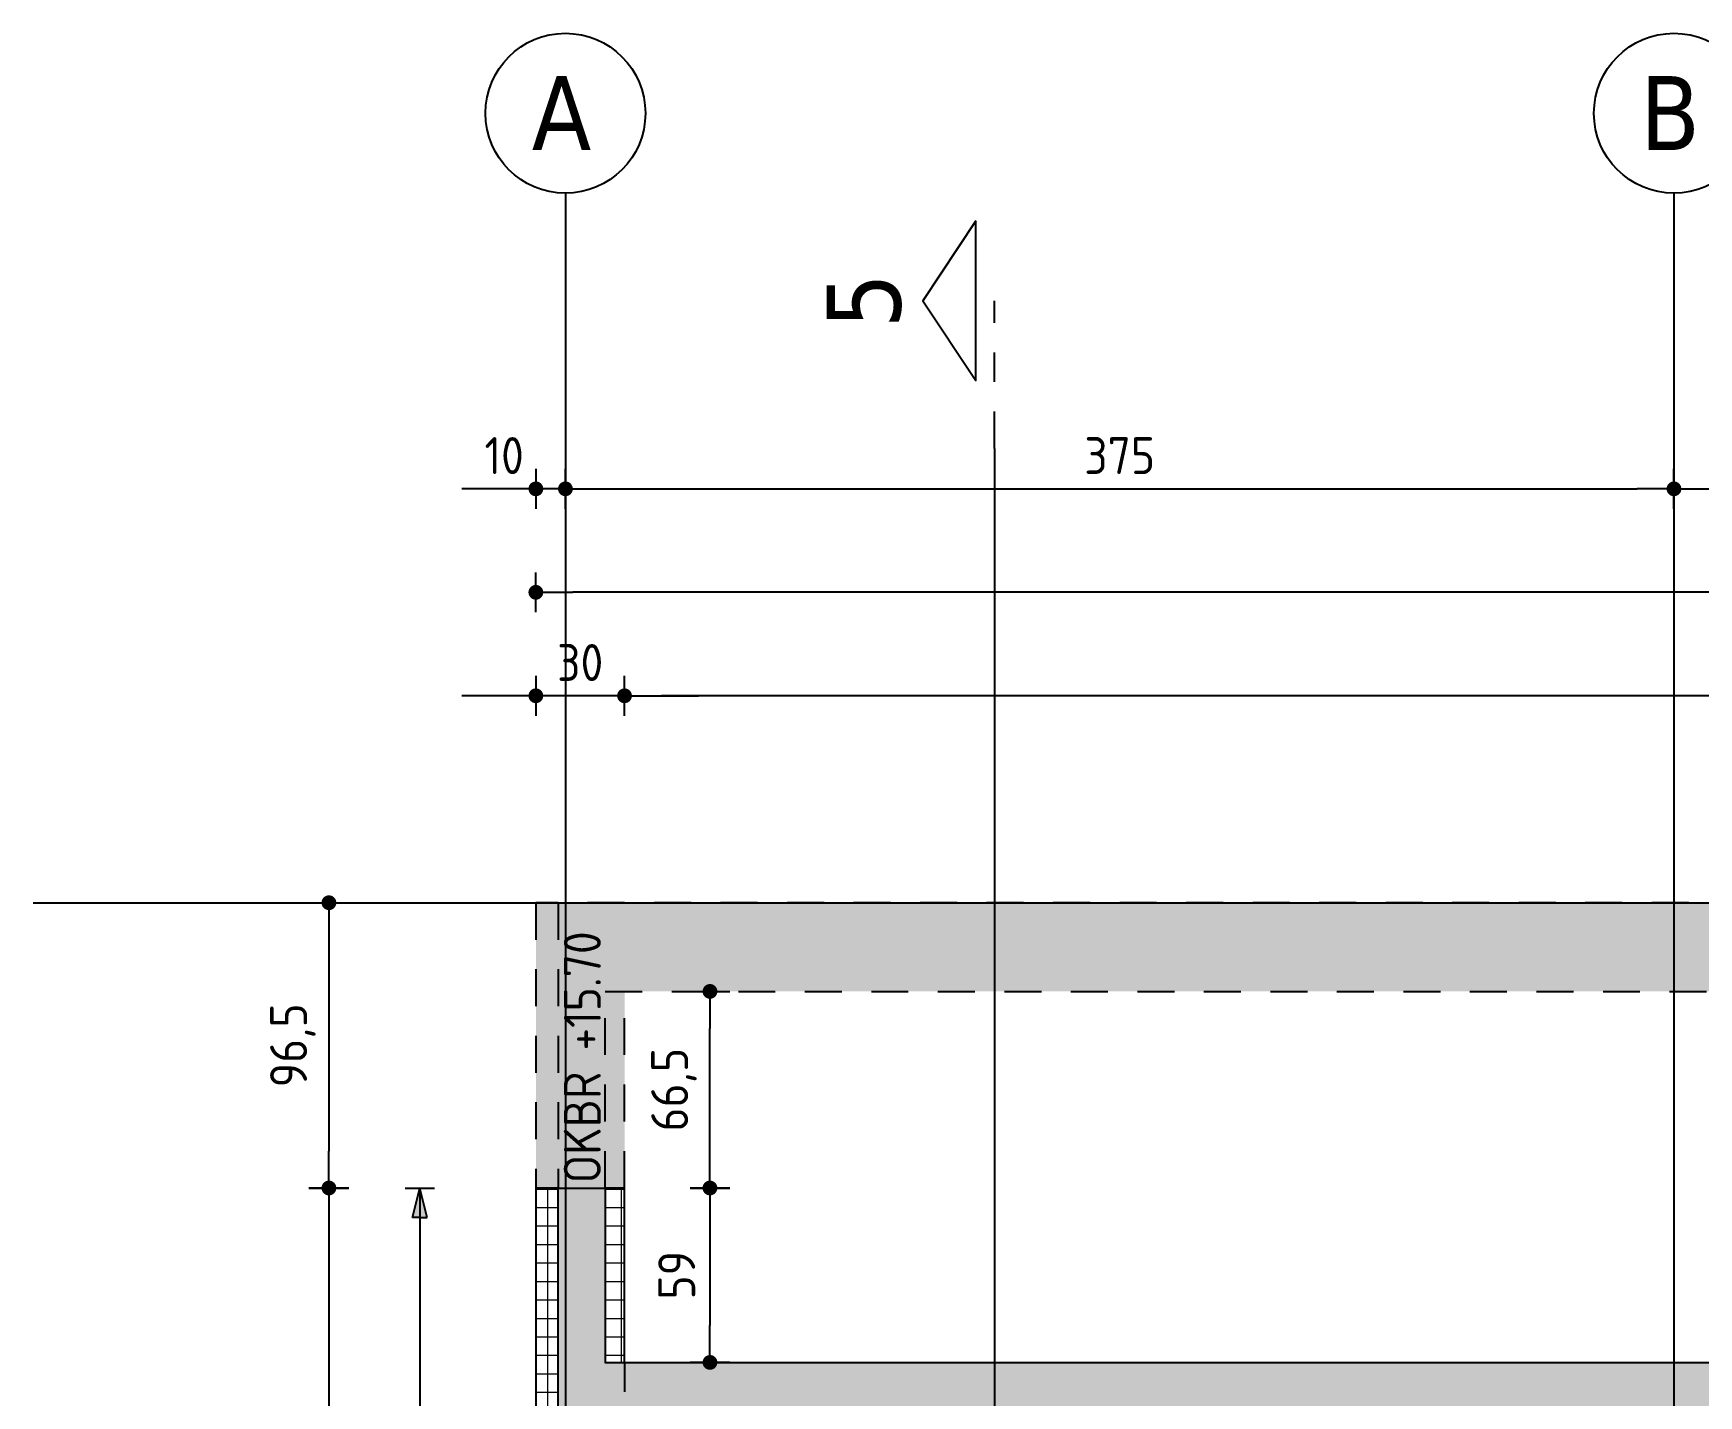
# Model space of a CAD drawing. Extents: x 22 to 185, y 12 to 71.
# Drawn here: x 21.8 to 27.43, y 58.43 to 63.03 of the extents above; entities that cross this region are included whole.
import ezdxf
from ezdxf.enums import TextEntityAlignment as Align

# ---------------------------------------------------------------- set-up
doc = ezdxf.new("R2010")
doc.units = 0
doc.header["$LTSCALE"] = 0.5
doc.header["$MEASUREMENT"] = 0
doc.header["$PDSIZE"] = 0.15
for name, pattern in [('AUSGEZOGEN', [1000.01, 1000, 0.01]), ('HIDDEN2', [0.187, 0.125, -0.062]), ('STRICHPUNKT2', [0.55, 0.25, -0.125, 0.05, -0.125]), ('VERDECKT', [0.375, 0.25, -0.125])]:
    doc.linetypes.add(name, pattern=pattern)
doc.layers.get('0').update_dxf_attribs({"linetype": 'CONTINUOUS'})
doc.layers.get('Defpoints').update_dxf_attribs({"linetype": 'CONTINUOUS'})
for name, color, linetype in [('ACHSEN', 7, 'CONTINUOUS'), ('BETON', 7, 'CONTINUOUS'), ('grau_hell', 7, 'CONTINUOUS'), ('MASSE', 7, 'CONTINUOUS'), ('OBJEKT', 7, 'CONTINUOUS'), ('RND', 7, 'CONTINUOUS'), ('SCHNITTE', 7, 'CONTINUOUS'), ('SFP_Achsen', 7, 'CONTINUOUS'), ('TEXT', 7, 'CONTINUOUS'), ('VERDECKT', 7, 'CONTINUOUS')]:
    doc.layers.add(name, color=color, linetype=linetype)
doc.layers.add('NOPLOT', color=7, linetype='CONTINUOUS', plot=False)
doc.layers.add('zila_01_rb_02_stb-fertig_05_schraff', color=144, linetype='CONTINUOUS', lineweight=9)
doc.styles.add('HELV', font='tahoma.ttf')
doc.styles.add('TXT', font='isocp.shx')
doc.dimstyles.new('DOT_I', dxfattribs={"dimscale": 0.5, "dimtxt": 0.25, "dimasz": 0.25, "dimexe": 0.1, "dimexo": 0.3, "dimgap": 0.1, "dimtad": 1, "dimdec": 3, "dimzin": 3, "dimtxsty": 'TXT', "dimblk": 'DOT', "dimblk1": 'DOT', "dimblk2": 'DOT', "dimsah": 1, "dimcen": 0.1, "dimse1": 1, "dimse2": 1, "dimazin": 0, "dimtfac": 1, "dimtdec": 4, "dimtix": 1, "dimtmove": 2, "dimatfit": 3, "dimldrblk": 'DOT', "dimfxl": 0, "dimtvp": 1, "dimtolj": 1, "dimtzin": 0, "dimarcsym": 0})
pattern_1 = [(0, (-55.08557, 0), (1e-17, 0.0625), []), (90, (-55.08557, 0), (-0.0625, 2e-17), [])]

# ---------------------------------------------------------------- blocks, each defined once
blk = doc.blocks.new('Brüstung DG')
at = {"color": 0, "linetype": 'ByBlock', "lineweight": -2}
for points in [[(0.125, 21.25), (0.05, 21.25), (0.05, 20.285), (0.125, 20.285)], [(0.285, 20.285), (0.35, 20.285), (0.35, 20.95)]]:
    blk.add_lwpolyline(points, dxfattribs=at)
blk.add_lwpolyline([(0.285, 20.285), (0.285, 20.285), (0.285, 20.285), (0.285, 20.95), (38.75, 20.95), (38.75, 0.3), (0.285, 0.3), (0.285, 3.925), (0.075, 3.925), (0.075, 0), (39.05, 0), (39.05, 21.25), (0.125, 21.25), (0.125, 20.285), (0.125, 20.285), (0.125, 20.285)], close=True, dxfattribs=at)
blk = doc.blocks.new('DG')
at = {"color": 0, "linetype": 'ByBlock', "lineweight": -2}
for points in [[(0.125, 16.36), (0.05, 16.36), (0.05, 10.25), (0.075, 10.25)], [(0.285, 15.57), (0.285, 8.075), (2.15, 8.075), (2.15, 7.825), (0.285, 7.825), (0.285, 0.25), (6.27, 0.25), (6.27, 0), (0.075, 0), (0.075, 10.25), (0.125, 10.25), (0.125, 16.36), (0.285, 16.36), (0.285, 15.77), (7.8, 15.77), (7.8, 13.4), (31.25, 13.4)], [(0.35, 15.77), (0.35, 16.36), (0.285, 16.36)]]:
    blk.add_lwpolyline(points, dxfattribs=at)
blk = doc.blocks.new('DOT')
at = {"layer": 'MASSE', "color": 7, "linetype": 'Continuous'}
for p, q in [((0, 0.54), (0, -0.54)), ((0, 0), (-1, 0))]:
    blk.add_line(p, q, dxfattribs=at)
at = {"layer": 'MASSE', "color": 7, "linetype": 'Continuous', "const_width": 0.2}
blk.add_lwpolyline([(-0.1, 0, 1), (0.1, 0, 1)], format="xyb", close=True, dxfattribs=at)
blk = doc.blocks.new('*D192')
at = {"layer": 'Defpoints', "color": 0, "linetype": 'AUSGEZOGEN', "transparency": 16777216}
for p in [(23.4994, 61.4935), (23.4994, 61.4935), (23.5994, 61.4935)]:
    blk.add_point(p, dxfattribs=at)
at = {"layer": 'MASSE', "color": 0, "linetype": 'AUSGEZOGEN', "lineweight": -2, "transparency": 16777216}
for p, q in [((23.3744, 61.4935), (23.2494, 61.4935)), ((23.5994, 61.4935), (23.4994, 61.4935)), ((23.7244, 61.4935), (23.8494, 61.4935))]:
    blk.add_line(p, q, dxfattribs=at)
at = {"layer": 'MASSE', "color": 0, "linetype": 'AUSGEZOGEN', "lineweight": -2, "transparency": 16777216, "xscale": 0.125, "yscale": 0.125, "zscale": 0.125}
blk.add_blockref('DOT', (23.4994, 61.4935), dxfattribs=at)
at = {"layer": 'MASSE', "color": 0, "linetype": 'AUSGEZOGEN', "lineweight": -2, "transparency": 16777216, "xscale": 0.125, "yscale": 0.125, "zscale": 0.125, "rotation": 180}
blk.add_blockref('DOT', (23.5994, 61.4935), dxfattribs=at)
at = {"layer": 'MASSE', "color": 0, "linetype": 'AUSGEZOGEN', "transparency": 16777216, "insert": (23.3922, 61.606), "char_height": 0.125, "attachment_point": 5, "style": 'TXT'}
blk.add_mtext('\\A1;10', dxfattribs=at)
blk = doc.blocks.new('*D193')
at = {"layer": 'Defpoints', "color": 0, "linetype": 'AUSGEZOGEN', "transparency": 16777216}
for p in [(23.5994, 61.4935), (27.3494, 61.4935), (27.3494, 61.4935)]:
    blk.add_point(p, dxfattribs=at)
at = {"layer": 'MASSE', "color": 0, "linetype": 'AUSGEZOGEN', "lineweight": -2, "transparency": 16777216}
blk.add_line((23.7244, 61.4935), (27.2244, 61.4935), dxfattribs=at)
at = {"layer": 'MASSE', "color": 0, "linetype": 'AUSGEZOGEN', "lineweight": -2, "transparency": 16777216, "xscale": 0.125, "yscale": 0.125, "zscale": 0.125, "rotation": 180}
blk.add_blockref('DOT', (23.5994, 61.4935), dxfattribs=at)
at = {"layer": 'MASSE', "color": 0, "linetype": 'AUSGEZOGEN', "lineweight": -2, "transparency": 16777216, "xscale": 0.125, "yscale": 0.125, "zscale": 0.125}
blk.add_blockref('DOT', (27.3494, 61.4935), dxfattribs=at)
at = {"layer": 'MASSE', "color": 0, "linetype": 'AUSGEZOGEN', "transparency": 16777216, "insert": (25.4744, 61.606), "char_height": 0.125, "attachment_point": 5, "style": 'TXT'}
blk.add_mtext('\\A1;375', dxfattribs=at)
blk = doc.blocks.new('*D235')
at = {"layer": 'Defpoints', "color": 0, "linetype": 'AUSGEZOGEN', "transparency": 16777216}
for p in [(27.3494, 61.4935), (33.5994, 61.4935), (33.5994, 61.4935)]:
    blk.add_point(p, dxfattribs=at)
at = {"layer": 'MASSE', "color": 0, "linetype": 'AUSGEZOGEN', "lineweight": -2, "transparency": 16777216}
blk.add_line((27.4744, 61.4935), (33.4744, 61.4935), dxfattribs=at)
at = {"layer": 'MASSE', "color": 0, "linetype": 'AUSGEZOGEN', "lineweight": -2, "transparency": 16777216, "xscale": 0.125, "yscale": 0.125, "zscale": 0.125, "rotation": 180}
blk.add_blockref('DOT', (27.3494, 61.4935), dxfattribs=at)
at = {"layer": 'MASSE', "color": 0, "linetype": 'AUSGEZOGEN', "lineweight": -2, "transparency": 16777216, "xscale": 0.125, "yscale": 0.125, "zscale": 0.125}
blk.add_blockref('DOT', (33.5994, 61.4935), dxfattribs=at)
at = {"layer": 'MASSE', "color": 0, "linetype": 'AUSGEZOGEN', "transparency": 16777216, "insert": (30.4744, 61.606), "char_height": 0.125, "attachment_point": 5, "style": 'TXT'}
blk.add_mtext('\\A1;625', dxfattribs=at)
blk = doc.blocks.new('*D195')
at = {"layer": 'Defpoints', "color": 0, "linetype": 'AUSGEZOGEN', "transparency": 16777216}
for p in [(23.4994, 60.7935), (23.4994, 60.7935), (23.7994, 60.7935)]:
    blk.add_point(p, dxfattribs=at)
at = {"layer": 'MASSE', "color": 0, "linetype": 'AUSGEZOGEN', "lineweight": -2, "transparency": 16777216}
for p, q in [((23.3744, 60.7935), (23.2494, 60.7935)), ((23.7994, 60.7935), (23.4994, 60.7935)), ((23.9244, 60.7935), (24.0494, 60.7935))]:
    blk.add_line(p, q, dxfattribs=at)
at = {"layer": 'MASSE', "color": 0, "linetype": 'AUSGEZOGEN', "lineweight": -2, "transparency": 16777216, "xscale": 0.125, "yscale": 0.125, "zscale": 0.125}
blk.add_blockref('DOT', (23.4994, 60.7935), dxfattribs=at)
at = {"layer": 'MASSE', "color": 0, "linetype": 'AUSGEZOGEN', "lineweight": -2, "transparency": 16777216, "xscale": 0.125, "yscale": 0.125, "zscale": 0.125, "rotation": 180}
blk.add_blockref('DOT', (23.7994, 60.7935), dxfattribs=at)
at = {"layer": 'MASSE', "color": 0, "linetype": 'AUSGEZOGEN', "transparency": 16777216, "insert": (23.6494, 60.906), "char_height": 0.125, "attachment_point": 5, "style": 'TXT'}
blk.add_mtext('\\A1;30', dxfattribs=at)
blk = doc.blocks.new('*D197')
at = {"layer": 'Defpoints', "color": 0, "linetype": 'AUSGEZOGEN', "transparency": 16777216}
for p in [(23.4994, 61.1435), (23.4994, 61.1435), (62.4994, 61.1435)]:
    blk.add_point(p, dxfattribs=at)
at = {"layer": 'MASSE', "color": 0, "linetype": 'AUSGEZOGEN', "lineweight": -2, "transparency": 16777216}
blk.add_line((62.3744, 61.1435), (23.6244, 61.1435), dxfattribs=at)
at = {"layer": 'MASSE', "color": 0, "linetype": 'AUSGEZOGEN', "lineweight": -2, "transparency": 16777216, "xscale": 0.125, "yscale": 0.125, "zscale": 0.125, "rotation": 180}
blk.add_blockref('DOT', (23.4994, 61.1435), dxfattribs=at)
at = {"layer": 'MASSE', "color": 0, "linetype": 'AUSGEZOGEN', "lineweight": -2, "transparency": 16777216, "xscale": 0.125, "yscale": 0.125, "zscale": 0.125}
blk.add_blockref('DOT', (62.4994, 61.1435), dxfattribs=at)
at = {"layer": 'MASSE', "color": 0, "linetype": 'AUSGEZOGEN', "transparency": 16777216, "insert": (43.2091, 61.256), "char_height": 0.125, "attachment_point": 5, "style": 'TXT'}
blk.add_mtext('\\A1;3900', dxfattribs=at)
blk = doc.blocks.new('SCHN-1')
at = {"layer": 'SCHNITTE', "color": 5, "linetype": 'Continuous'}
blk.add_lwpolyline([(0.54, 0.125), (0, 0.485), (-0.54, 0.125)], close=True, dxfattribs=at)
at = {"layer": 'SCHNITTE', "color": 6, "linetype": 'Continuous', "style": 'HELV'}
blk.add_attdef('SCHN-1', text='', height=0.5, dxfattribs=at).set_placement((0, 0.635), align=Align.CENTER)
blk = doc.blocks.new('*D115')
at = {"layer": 'Defpoints', "color": 0, "linetype": 'AUSGEZOGEN', "transparency": 16777216}
for p in [(23.7994, 60.7935), (23.7994, 60.7935), (62.1994, 60.7935)]:
    blk.add_point(p, dxfattribs=at)
at = {"layer": 'MASSE', "color": 0, "linetype": 'AUSGEZOGEN', "lineweight": -2, "transparency": 16777216}
blk.add_line((62.0744, 60.7935), (23.9244, 60.7935), dxfattribs=at)
at = {"layer": 'MASSE', "color": 0, "linetype": 'AUSGEZOGEN', "lineweight": -2, "transparency": 16777216, "xscale": 0.125, "yscale": 0.125, "zscale": 0.125, "rotation": 180}
blk.add_blockref('DOT', (23.7994, 60.7935), dxfattribs=at)
at = {"layer": 'MASSE', "color": 0, "linetype": 'AUSGEZOGEN', "lineweight": -2, "transparency": 16777216, "xscale": 0.125, "yscale": 0.125, "zscale": 0.125}
blk.add_blockref('DOT', (62.1994, 60.7935), dxfattribs=at)
at = {"layer": 'MASSE', "color": 0, "linetype": 'AUSGEZOGEN', "transparency": 16777216, "insert": (42.9994, 60.906), "char_height": 0.125, "attachment_point": 5, "style": 'TXT'}
blk.add_mtext('\\A1;3840', dxfattribs=at)
blk = doc.blocks.new('*D138')
at = {"layer": 'Defpoints', "color": 0, "linetype": 'AUSGEZOGEN', "transparency": 16777216}
for p in [(24.0884, 59.1285), (24.0884, 58.5385), (24.0884, 58.5385)]:
    blk.add_point(p, dxfattribs=at)
at = {"layer": 'MASSE', "color": 0, "linetype": 'AUSGEZOGEN', "lineweight": -2, "transparency": 16777216}
blk.add_line((24.0884, 59.0035), (24.0884, 58.6635), dxfattribs=at)
at = {"layer": 'MASSE', "color": 0, "linetype": 'AUSGEZOGEN', "lineweight": -2, "transparency": 16777216, "xscale": 0.125, "yscale": 0.125, "zscale": 0.125}
for p, rotation in [((24.0884, 59.1285), 90), ((24.0884, 58.5385), 270)]:
    blk.add_blockref('DOT', p, dxfattribs=dict(at, rotation=rotation))
at = {"layer": 'MASSE', "color": 0, "linetype": 'AUSGEZOGEN', "transparency": 16777216, "insert": (23.9759, 58.8335), "char_height": 0.125, "attachment_point": 5, "rotation": 90, "style": 'TXT'}
blk.add_mtext('\\A1;59', dxfattribs=at)
blk = doc.blocks.new('*D139')
at = {"layer": 'Defpoints', "color": 0, "linetype": 'AUSGEZOGEN', "transparency": 16777216}
for p in [(24.0884, 59.7935), (24.0884, 59.7935), (24.0884, 59.1285)]:
    blk.add_point(p, dxfattribs=at)
at = {"layer": 'MASSE', "color": 0, "linetype": 'AUSGEZOGEN', "lineweight": -2, "transparency": 16777216}
blk.add_line((24.0884, 59.2535), (24.0884, 59.6685), dxfattribs=at)
at = {"layer": 'MASSE', "color": 0, "linetype": 'AUSGEZOGEN', "lineweight": -2, "transparency": 16777216, "xscale": 0.125, "yscale": 0.125, "zscale": 0.125}
for p, rotation in [((24.0884, 59.7935), 90), ((24.0884, 59.1285), 270)]:
    blk.add_blockref('DOT', p, dxfattribs=dict(at, rotation=rotation))
at = {"layer": 'MASSE', "color": 0, "linetype": 'AUSGEZOGEN', "transparency": 16777216, "insert": (23.9665, 59.461), "char_height": 0.125, "attachment_point": 5, "rotation": 90, "style": 'TXT'}
blk.add_mtext('\\A1;66,5', dxfattribs=at)
blk = doc.blocks.new('Pfeillinie')
at = {"layer": 'TEXT', "linetype": 'Continuous'}
blk.add_hatch(color=7, dxfattribs=at).paths.add_polyline_path([(0, 0), (-0.8, 0.2), (-0.8, 0), (-0.8, -0.2)])
at = {"layer": 'TEXT', "color": 7, "linetype": 'Continuous'}
for p, q in [((-0.8, 0), (-0.8, 0.2)), ((-0.8, 0.2), (0, 0)), ((-0.8, 0), (-0.8, -0.2)), ((-0.8, -0.2), (0, 0))]:
    blk.add_line(p, q, dxfattribs=at)
blk = doc.blocks.new('*D140')
at = {"layer": 'Defpoints', "color": 0, "linetype": 'AUSGEZOGEN', "transparency": 16777216}
for p in [(22.7994, 59.1285), (22.7994, 56.1685), (22.7994, 56.1685)]:
    blk.add_point(p, dxfattribs=at)
at = {"layer": 'MASSE', "color": 0, "linetype": 'AUSGEZOGEN', "lineweight": -2, "transparency": 16777216}
blk.add_line((22.7994, 59.0035), (22.7994, 56.2935), dxfattribs=at)
at = {"layer": 'MASSE', "color": 0, "linetype": 'AUSGEZOGEN', "lineweight": -2, "transparency": 16777216, "xscale": 0.125, "yscale": 0.125, "zscale": 0.125}
for p, rotation in [((22.7994, 59.1285), 90), ((22.7994, 56.1685), 270)]:
    blk.add_blockref('DOT', p, dxfattribs=dict(at, rotation=rotation))
at = {"layer": 'MASSE', "color": 0, "linetype": 'AUSGEZOGEN', "transparency": 16777216, "insert": (22.6868, 57.6485), "char_height": 0.125, "attachment_point": 5, "rotation": 90, "style": 'TXT'}
blk.add_mtext('\\A1;296', dxfattribs=at)
blk = doc.blocks.new('*D141')
at = {"layer": 'Defpoints', "color": 0, "linetype": 'AUSGEZOGEN', "transparency": 16777216}
for p in [(22.7994, 60.0935), (22.7994, 59.1285), (22.7994, 59.1285)]:
    blk.add_point(p, dxfattribs=at)
at = {"layer": 'MASSE', "color": 0, "linetype": 'AUSGEZOGEN', "lineweight": -2, "transparency": 16777216}
blk.add_line((22.7994, 59.9685), (22.7994, 59.2535), dxfattribs=at)
at = {"layer": 'MASSE', "color": 0, "linetype": 'AUSGEZOGEN', "lineweight": -2, "transparency": 16777216, "xscale": 0.125, "yscale": 0.125, "zscale": 0.125}
for p, rotation in [((22.7994, 60.0935), 90), ((22.7994, 59.1285), 270)]:
    blk.add_blockref('DOT', p, dxfattribs=dict(at, rotation=rotation))
at = {"layer": 'MASSE', "color": 0, "linetype": 'AUSGEZOGEN', "transparency": 16777216, "insert": (22.6775, 59.611), "char_height": 0.125, "attachment_point": 5, "rotation": 90, "style": 'TXT'}
blk.add_mtext('\\A1;96,5', dxfattribs=at)

msp = doc.modelspace()

# ---------------------------------------------------------------- hatches: boundary and pattern name
at = {"layer": 'grau_hell'}
for points in [[(23.4994, 59.1285), (23.7994, 59.1285), (23.7994, 59.7935), (62.1994, 59.7935), (62.1994, 39.1435), (23.7994, 39.1435), (23.7994, 42.7685), (23.4494, 42.7685), (23.4494, 38.8435), (62.4994, 38.8435), (62.4994, 60.0935), (23.4994, 60.0935)], [(31.2494, 58.5385), (23.7344, 58.5385), (23.7344, 59.1285), (23.5744, 59.1285), (23.5744, 56.1685), (23.7344, 56.1685), (23.7344, 58.3385), (27.2244, 58.3385), (27.2244, 56.1685), (27.4744, 56.1685), (27.4744, 58.3385), (31.0494, 58.3385), (31.0494, 56.1685), (31.2494, 56.1685)]]:
    msp.add_hatch(color=9, dxfattribs=at).paths.add_polyline_path(points)
at = {"layer": 'zila_01_rb_02_stb-fertig_05_schraff', "linetype": 'AUSGEZOGEN'}
h = msp.add_hatch(dxfattribs=at)
h.set_pattern_fill('ANSI37', color=102, scale=0.5, angle=-45)
h.set_pattern_definition(pattern_1)
h.paths.add_polyline_path([(23.5244, 53.0185), (23.4494, 53.0185), (23.4494, 42.7685), (23.5244, 42.7685)])
h.paths.add_polyline_path([(23.5744, 59.1285), (23.4994, 59.1285), (23.4994, 53.0185), (23.5244, 53.0185), (23.5744, 53.0185)])
h.paths.add_polyline_path([(23.7994, 48.7674), (23.7344, 48.7674), (23.7344, 43.0185), (23.7994, 43.0185)])
h.paths.add_polyline_path([(23.7344, 50.8435), (23.7994, 50.8435), (23.7994, 58.3385), (23.7344, 58.3385)])
h.paths.add_polyline_path([(23.7994, 50.5935), (23.7344, 50.5935), (23.7344, 48.7674), (23.7994, 48.7674)])
at = {"layer": 'zila_01_rb_02_stb-fertig_05_schraff'}
h = msp.add_hatch(dxfattribs=at)
h.set_pattern_fill('ANSI37', color=102, scale=0.5, angle=-45)
h.set_pattern_definition(pattern_1)
h.paths.add_polyline_path([(23.7994, 59.1285), (23.7344, 59.1285), (23.7344, 58.5385), (23.7994, 58.5385)])

# ---------------------------------------------------------------- linework, layer by layer
at = {"layer": 'ACHSEN', "color": 140, "linetype": 'AUSGEZOGEN'}
for p, q in [((23.5994, 62.4935), (23.5994, 36.7935)), ((27.3494, 62.4935), (27.3494, 36.7935)), ((21.7994, 60.0935), (64.8994, 60.0935))]:
    msp.add_line(p, q, dxfattribs=at)
at = {"layer": 'NOPLOT', "color": 191, "linetype": 'AUSGEZOGEN'}
msp.add_line((25.0504, 61.63), (25.0504, 46.3472), dxfattribs=at)
at = {"layer": 'OBJEKT', "color": 7, "linetype": 'AUSGEZOGEN'}
msp.add_line((23.057, 59.1285), (23.157, 59.1285), dxfattribs=at)
at = {"layer": 'OBJEKT', "color": 7, "linetype": 'HIDDEN2'}
msp.add_line((23.7994, 58.5385), (23.7994, 58.3385), dxfattribs=at)
at = {"layer": 'RND', "color": 102, "linetype": 'AUSGEZOGEN'}
msp.add_lwpolyline([(23.107, 59.1285), (23.107, 56.1685)], dxfattribs=at)
at = {"layer": 'SCHNITTE', "color": 5, "linetype": 'STRICHPUNKT2'}
msp.add_line((25.0504, 61.63), (25.0504, 62.13), dxfattribs=at)
at = {"layer": 'SFP_Achsen', "color": 7, "linetype": 'AUSGEZOGEN'}
for centre in [(23.5994, 62.7639), (27.3494, 62.7639)]:
    msp.add_circle(centre, 0.2705, dxfattribs=at)

# ---------------------------------------------------------------- block references
at = {"layer": 'BETON', "color": 6, "linetype": 'AUSGEZOGEN'}
msp.add_blockref('DG', (23.4494, 42.7685), dxfattribs=at)
at = {"layer": 'RND', "color": 102, "linetype": 'AUSGEZOGEN', "xscale": 0.125, "yscale": 0.125, "zscale": 0.125, "rotation": 89.99999999999912}
msp.add_blockref('Pfeillinie', (23.107, 59.1285), dxfattribs=at)
at = {"layer": 'SCHNITTE', "color": 5, "linetype": 'STRICHPUNKT2', "xscale": 0.5, "yscale": 0.5, "zscale": 0.5, "rotation": 90}
msp.add_blockref('SCHN-1', (25.0504, 62.13), dxfattribs=at).add_auto_attribs({'SCHN-1': '5'})
at = {"layer": 'VERDECKT', "color": 7, "linetype": 'VERDECKT'}
msp.add_blockref('Brüstung DG', (23.4494, 38.8435), dxfattribs=at)

# ---------------------------------------------------------------- texts
at = {"layer": 'SFP_Achsen', "color": 6, "linetype": 'AUSGEZOGEN', "style": 'HELV'}
for s, p in [('A', (23.4853, 62.6396)), ('B', (27.2353, 62.6396))]:
    msp.add_text(s, height=0.25, dxfattribs=at).set_placement(p)
at = {"layer": 'TEXT', "color": 7, "linetype": 'AUSGEZOGEN', "style": 'TXT'}
msp.add_text('OKBR +15.70', height=0.125, rotation=90, dxfattribs=at).set_placement((23.7191, 59.1444))

# ---------------------------------------------------------------- dimensions: what is measured, and where the dimension line sits
at = {"layer": 'MASSE', "color": 7, "linetype": 'AUSGEZOGEN'}
for base, p1, p2, picture, middle in [((23.4994, 61.4935), (23.5994, 61.4935), (23.4994, 61.4935), '*D192', (23.3922, 61.606)), ((23.4994, 61.1435), (62.4994, 61.1435), (23.4994, 61.1435), '*D197', (43.2091, 61.256))]:
    dim = msp.add_linear_dim(base=base, p1=p1, p2=p2, dimstyle='DOT_I', override={"dimdec": 0, "dimlfac": 100}, dxfattribs=at)
    dim.commit()
    dim.dimension.update_dxf_attribs({"geometry": picture, "text_midpoint": middle, "dimtype": 160})
for base, p1, p2, picture, middle in [((27.3494, 61.4935), (23.5994, 61.4935), (27.3494, 61.4935), '*D193', (25.4744, 61.606)), ((33.5994, 61.4935), (27.3494, 61.4935), (33.5994, 61.4935), '*D235', (30.4744, 61.606)), ((23.4994, 60.7935), (23.7994, 60.7935), (23.4994, 60.7935), '*D195', (23.6494, 60.906)), ((23.7994, 60.7935), (62.1994, 60.7935), (23.7994, 60.7935), '*D115', (42.9994, 60.906))]:
    dim = msp.add_linear_dim(base=base, p1=p1, p2=p2, dimstyle='DOT_I', override={"dimdec": 0, "dimlfac": 100}, dxfattribs=at)
    dim.commit()
    dim.dimension.update_dxf_attribs({"geometry": picture, "text_midpoint": middle})
for base, p1, p2, override, picture, middle in [((22.7994, 59.1285), (22.7994, 60.0935), (22.7994, 59.1285), {"dimdec": 1, "dimlfac": 100}, '*D141', (22.6775, 59.611)), ((24.0884, 59.7935), (24.0884, 59.1285), (24.0884, 59.7935), {"dimdec": 1, "dimlfac": 100}, '*D139', (23.9665, 59.461)), ((22.7994, 56.1685), (22.7994, 59.1285), (22.7994, 56.1685), {"dimdec": 0, "dimlfac": 100}, '*D140', (22.6868, 57.6485)), ((24.0884, 58.5385), (24.0884, 59.1285), (24.0884, 58.5385), {"dimdec": 0, "dimlfac": 100}, '*D138', (23.9759, 58.8335))]:
    dim = msp.add_linear_dim(base=base, p1=p1, p2=p2, angle=90, dimstyle='DOT_I', override=override, dxfattribs=at)
    dim.commit()
    dim.dimension.update_dxf_attribs({"geometry": picture, "text_midpoint": middle})

doc.saveas('drawing.dxf')
